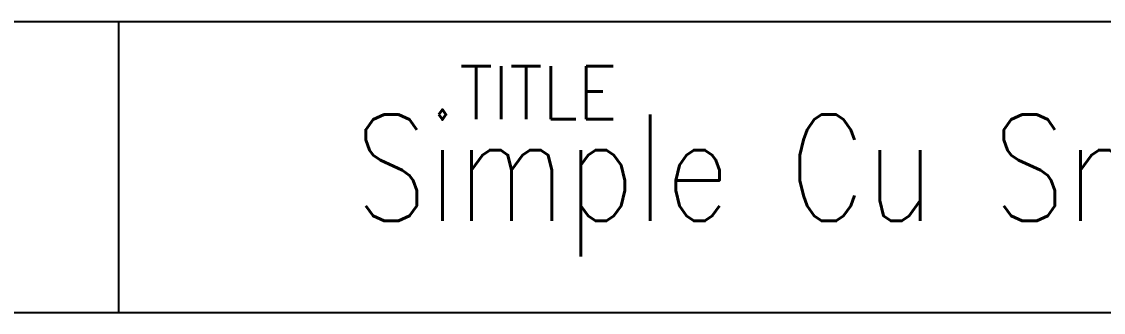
# Model space of a CAD drawing. Extents: x 0 to 420, y -1 to 297.
# Drawn here: x 234.1 to 295.1, y -0.6 to 15.8 of the extents above; entities that cross this region are included whole.
import ezdxf
from ezdxf.enums import TextEntityAlignment as Align

# ---------------------------------------------------------------- set-up
doc = ezdxf.new("R2010")
doc.units = 0
doc.layers.get('0').update_dxf_attribs({"color": 15, "linetype": 'CONTINUOUS'})
doc.layers.add('SCD_DRAW', color=11, linetype='CONTINUOUS')
doc.styles.add('ROMANS', font='ROMANS')
doc.styles.get("Standard").update_dxf_attribs({"font": 'STANDARD'})

# ---------------------------------------------------------------- blocks, each defined once
blk = doc.blocks.new('EX_A3Frame_SysCAD2')
at = {"linetype": 'CONTINUOUS'}
for p, q in [((-0.226262, 15.804123), (420.273738, 15.804123)), ((239.562748, 15.804123), (239.562748, -0.603703)), ((-0.226262, -0.603703), (420.273738, -0.603703))]:
    blk.add_line(p, q, dxfattribs=at)
blk.add_text('TITLE', height=3, dxfattribs=at).set_placement((263.264254, 11.797449), align=Align.MIDDLE)

msp = doc.modelspace()

# ---------------------------------------------------------------- block references
at = {"layer": 'SCD_DRAW', "color": 10}
msp.add_blockref('EX_A3Frame_SysCAD2', (0, 0), dxfattribs=at)

# ---------------------------------------------------------------- texts
at = {"layer": 'SCD_DRAW', "color": 8, "style": 'ROMANS', "width": 0.8}
msp.add_text('Simple Cu Smelter Example', height=6, dxfattribs=at).set_placement((252.903248, 4.557674))

doc.saveas('drawing.dxf')
